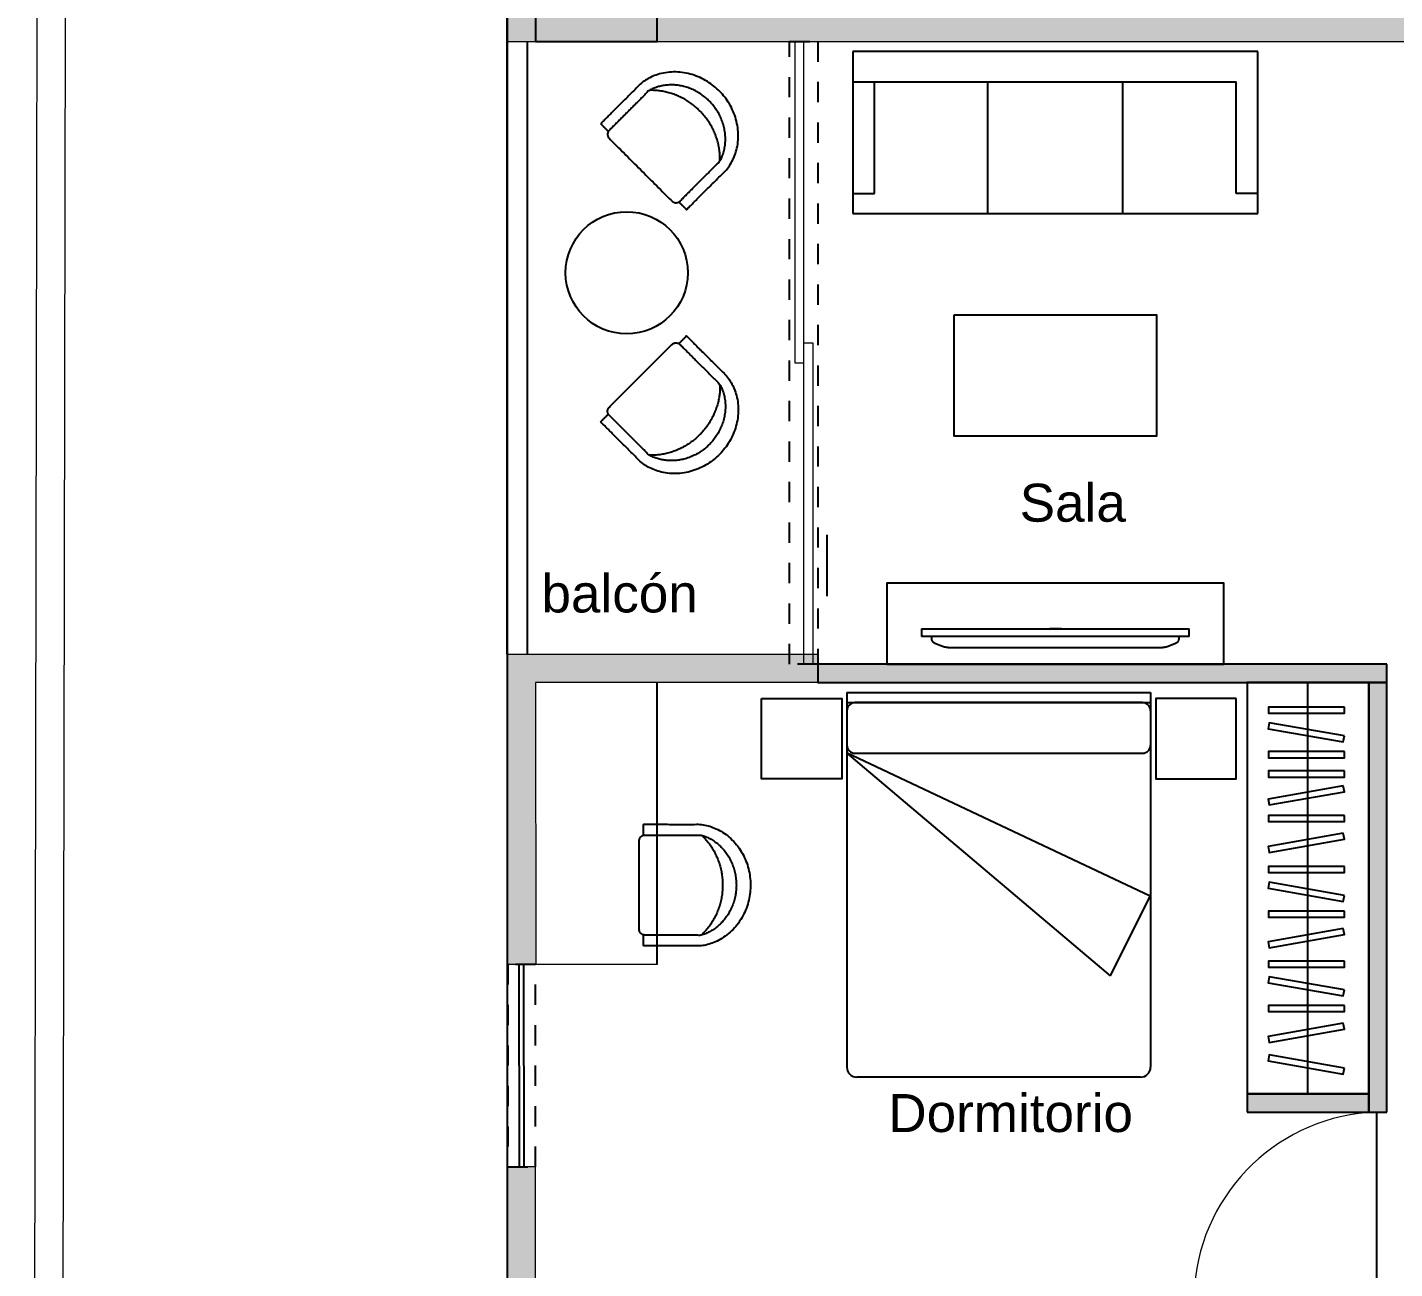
# Model space of a CAD drawing. Header units: metres. Extents: x -598 to 357, y -242 to 574.
# Drawn here: x -259.65 to -252.9, y 293.33 to 299.46 of the extents above; entities that cross this region are included whole.
import ezdxf

# ---------------------------------------------------------------- set-up
doc = ezdxf.new("R2010")
doc.units = ezdxf.units.M
doc.linetypes.add('xref_Nivel PB$0$xref_Nivel PB$0$HIDDEN2', pattern=[0.1875, 0.125, -0.0625])
doc.linetypes.add('xref_Nivel TIPICO$0$HIDDEN2', pattern=[0.1875, 0.125, -0.0625])
for name, color, linetype in [('APTOS_SPZ_MCH_N2 MUNI$0$DUCTOS', 1, 'Continuous'), ('APTOS_SPZ_MCH_N2 MUNI$0$Muebles', 1, 'Continuous'), ('Closet serchas', 9, 'Continuous'), ('MINUSV', 7, 'Continuous'), ('T-texto', 8, 'Continuous'), ('xref_Nivel PB$0$B-baranda', 2, 'Continuous'), ('xref_Nivel PB$0$D-dintel mamposteria', 1, 'Continuous'), ('xref_Nivel PB$0$V-vidrio', 1, 'Continuous'), ('xref_Nivel TIPICO$0$D-dintel mamposteria', 1, 'Continuous'), ('xref_Nivel TIPICO$0$H-hatch mamposteria', 8, 'Continuous'), ('xref_Nivel TIPICO$0$H-hatch tablayeso', 9, 'Continuous'), ('xref_Nivel TIPICO$0$M-muebles', 1, 'Continuous'), ('xref_Nivel TIPICO$0$M-muro tablayeso', 4, 'Continuous'), ('xref_Nivel TIPICO$0$V-ventana', 1, 'Continuous')]:
    doc.layers.add(name, color=color, linetype=linetype)
doc.layers.add('Muro Mamspoteria', color=5, linetype='Continuous', lineweight=9)
doc.layers.add('xref_Nivel TIPICO$0$P-puerta', color=1, linetype='Continuous', lineweight=18)
doc.styles.get("Standard").update_dxf_attribs({"font": 'arial.ttf'})

# ---------------------------------------------------------------- blocks, each defined once
blk = doc.blocks.new('columna')
at = {"true_color": 0x939598}
h = blk.add_hatch(color=252, dxfattribs=at)
h.dxf.hatch_style = 1
h.paths.add_polyline_path([(154.7475, 259.8959), (155.6475, 259.8959), (155.6475, 259.2959), (154.7475, 259.2959)])
at = {"color": 252, "true_color": 0x939598}
blk.add_lwpolyline([(154.7475, 259.8959), (155.6475, 259.8959), (155.6475, 259.2959), (154.7475, 259.2959), (154.7475, 259.8959)], dxfattribs=at)
blk = doc.blocks.new('*U290')
at = {"layer": 'xref_Nivel PB$0$D-dintel mamposteria', "linetype": 'xref_Nivel PB$0$xref_Nivel PB$0$HIDDEN2', "ltscale": 0.5}
blk.add_lwpolyline([(0.138, 0), (0, 0), (0, 1), (0.138, 1)], close=True, dxfattribs=at)
blk = doc.blocks.new('xref_Nivel TIPICO$0$Television_Panasonic_54quot_Plasma_Wall_Mounted_10523 - Television_Panasonic_54quot_Plasma_Wall_Mounted_10523-13820842-AMUEBLADAS N8 _18_34')
at = {"layer": 'xref_Nivel TIPICO$0$M-muebles'}
for p, q in [((-0.6604, 0.2423), (0.6604, 0.2423)), ((-0.6604, 0.2423), (-0.6604, 0.2042)), ((0.6604, 0.2042), (-0.6604, 0.2042)), ((-0.6096, 0.1941), (-0.6096, 0.2042)), ((-0.0293, 0.2439), (-0.0258, 0.2439)), ((-0.0293, 0.2439), (-0.0293, 0.2423)), ((-0.0281, 0.2439), (-0.0257, 0.2439)), ((-0.0281, 0.2439), (-0.0281, 0.2423)), ((-0.0258, 0.2439), (-0.0244, 0.2439)), ((-0.0258, 0.2439), (-0.0258, 0.2423)), ((-0.0258, 0.2439), (-0.0258, 0.2423)), ((-0.0257, 0.2439), (-0.024, 0.2439)), ((-0.0257, 0.2439), (-0.0257, 0.2423)), ((-0.0257, 0.2439), (-0.0257, 0.2423)), ((-0.0245, 0.2439), (-0.0245, 0.2423)), ((-0.0244, 0.2439), (-0.0233, 0.2439)), ((-0.0244, 0.2439), (-0.0244, 0.2423)), ((-0.024, 0.2439), (-0.0234, 0.2439)), ((-0.024, 0.2423), (-0.024, 0.2439)), ((-0.0237, 0.2439), (-0.0237, 0.2423)), ((-0.0234, 0.2439), (-0.0234, 0.2423)), ((-0.0233, 0.2439), (-0.0226, 0.2439)), ((-0.0233, 0.2439), (-0.0233, 0.2423)), ((-0.023, 0.2439), (-0.023, 0.2423)), ((-0.0226, 0.2439), (-0.0223, 0.2439)), ((-0.0226, 0.2439), (-0.0226, 0.2423)), ((-0.0223, 0.2439), (-0.0223, 0.2423)), ((-0.0211, 0.2439), (-0.0209, 0.2439)), ((-0.0211, 0.2439), (-0.0211, 0.2423)), ((-0.021, 0.2439), (-0.0204, 0.2439)), ((-0.021, 0.2439), (-0.021, 0.2423)), ((-0.0209, 0.2439), (-0.0203, 0.2439)), ((-0.0209, 0.2439), (-0.0209, 0.2423)), ((-0.0205, 0.2439), (-0.0205, 0.2423)), ((-0.0204, 0.2439), (-0.0194, 0.2439)), ((-0.0204, 0.2439), (-0.0204, 0.2423)), ((-0.0203, 0.2439), (-0.0195, 0.2439)), ((-0.0203, 0.2439), (-0.0203, 0.2423)), ((-0.0198, 0.2439), (-0.0198, 0.2423)), ((-0.0195, 0.2439), (-0.0185, 0.2439)), ((-0.0195, 0.2439), (-0.0195, 0.2423)), ((-0.0194, 0.2439), (-0.0179, 0.2439)), ((-0.0194, 0.2439), (-0.0194, 0.2423)), ((-0.0193, 0.2439), (-0.0186, 0.2439)), ((-0.0193, 0.2439), (-0.0193, 0.2423)), ((-0.0192, 0.2439), (-0.0192, 0.2423)), ((-0.0188, 0.2439), (-0.0188, 0.2423)), ((-0.0186, 0.2439), (-0.0174, 0.2439)), ((-0.0186, 0.2439), (-0.0186, 0.2423)), ((-0.0185, 0.2439), (-0.0164, 0.2439)), ((-0.0185, 0.2439), (-0.0185, 0.2423)), ((-0.0183, 0.2439), (-0.0183, 0.2423)), ((-0.018, 0.2439), (-0.018, 0.2423)), ((-0.0179, 0.2439), (-0.0165, 0.2439)), ((-0.0179, 0.2439), (-0.0179, 0.2423)), ((-0.0175, 0.2439), (-0.0175, 0.2423)), ((-0.0174, 0.2439), (-0.0166, 0.2439)), ((-0.0174, 0.2439), (-0.0174, 0.2423)), ((-0.0167, 0.2439), (-0.0167, 0.2423)), ((-0.0166, 0.2439), (-0.0164, 0.2439)), ((-0.0166, 0.2439), (-0.0166, 0.2423)), ((-0.0165, 0.2439), (-0.0157, 0.2439)), ((-0.0165, 0.2439), (-0.0165, 0.2423)), ((-0.0164, 0.2423), (-0.0164, 0.2439)), ((-0.0164, 0.2423), (-0.0164, 0.2439)), ((-0.0164, 0.2439), (-0.0164, 0.2423)), ((-0.0161, 0.2439), (-0.0161, 0.2423)), ((-0.0157, 0.2439), (-0.0153, 0.2439)), ((-0.0157, 0.2439), (-0.0157, 0.2423)), ((-0.0153, 0.2439), (-0.0152, 0.2439)), ((-0.0153, 0.2439), (-0.0153, 0.2423)), ((-0.0152, 0.2439), (-0.0152, 0.2439)), ((-0.0152, 0.2439), (-0.0149, 0.2439)), ((-0.0152, 0.2439), (-0.0152, 0.2423)), ((-0.0152, 0.2439), (-0.0152, 0.2423)), ((-0.0152, 0.2439), (-0.0152, 0.2423)), ((-0.0149, 0.2439), (-0.0149, 0.2423)), ((-0.0136, 0.2439), (-0.0125, 0.2439)), ((-0.0136, 0.2439), (-0.0136, 0.2423)), ((-0.0125, 0.2439), (-0.0103, 0.2439)), ((-0.0125, 0.2439), (-0.0125, 0.2423)), ((-0.0125, 0.2439), (-0.0125, 0.2423)), ((-0.0119, 0.2439), (-0.0119, 0.2423)), ((-0.0106, 0.2439), (-0.0106, 0.2423)), ((-0.0103, 0.2439), (-0.0092, 0.2439)), ((-0.0103, 0.2439), (-0.0103, 0.2423)), ((-0.0094, 0.2439), (-0.0094, 0.2423)), ((-0.0092, 0.2439), (-0.0085, 0.2439)), ((-0.0092, 0.2439), (-0.0092, 0.2423)), ((-0.0085, 0.2439), (-0.0081, 0.2439)), ((-0.0085, 0.2439), (-0.0085, 0.2423)), ((-0.0081, 0.2439), (-0.0081, 0.2439)), ((-0.0081, 0.2439), (-0.0081, 0.2423)), ((-0.0081, 0.2439), (-0.0081, 0.2423)), ((-0.0067, 0.2439), (-0.0065, 0.2439)), ((-0.0067, 0.2439), (-0.0067, 0.2423)), ((-0.0066, 0.2439), (-0.0061, 0.2439)), ((-0.0066, 0.2439), (-0.0066, 0.2423)), ((-0.0065, 0.2439), (-0.0059, 0.2439)), ((-0.0065, 0.2439), (-0.0065, 0.2423)), ((-0.0061, 0.2439), (-0.0051, 0.2439)), ((-0.0061, 0.2439), (-0.0061, 0.2423)), ((-0.0061, 0.2439), (-0.0061, 0.2423)), ((-0.0059, 0.2439), (-0.0051, 0.2439)), ((-0.0059, 0.2439), (-0.0059, 0.2423)), ((-0.0054, 0.2439), (-0.0054, 0.2423)), ((-0.0051, 0.2439), (-0.0041, 0.2439)), ((-0.0051, 0.2439), (-0.0035, 0.2439)), ((-0.0051, 0.2439), (-0.0051, 0.2423)), ((-0.0051, 0.2439), (-0.0051, 0.2423)), ((-0.005, 0.2439), (-0.0042, 0.2439)), ((-0.005, 0.2439), (-0.005, 0.2423)), ((-0.0049, 0.2439), (-0.0049, 0.2423)), ((-0.0044, 0.2439), (-0.0044, 0.2423)), ((-0.0042, 0.2439), (-0.003, 0.2439)), ((-0.0042, 0.2439), (-0.0042, 0.2423)), ((-0.0041, 0.2439), (-0.0021, 0.2439)), ((-0.0041, 0.2439), (-0.0041, 0.2423)), ((-0.0039, 0.2439), (-0.0039, 0.2423)), ((-0.0037, 0.2439), (-0.0037, 0.2423)), ((-0.0035, 0.2439), (-0.0021, 0.2439)), ((-0.0035, 0.2439), (-0.0035, 0.2423)), ((-0.0032, 0.2439), (-0.0032, 0.2423)), ((-0.003, 0.2439), (-0.0022, 0.2439)), ((-0.003, 0.2439), (-0.003, 0.2423)), ((-0.0024, 0.2439), (-0.0024, 0.2423)), ((-0.0022, 0.2439), (-0.0021, 0.2439)), ((-0.0022, 0.2439), (-0.0022, 0.2423)), ((-0.0021, 0.2439), (-0.0013, 0.2439)), ((-0.0021, 0.2423), (-0.0021, 0.2439)), ((-0.0021, 0.2423), (-0.0021, 0.2439)), ((-0.0021, 0.2439), (-0.0021, 0.2423)), ((-0.0021, 0.2439), (-0.0021, 0.2423)), ((-0.0018, 0.2439), (-0.0018, 0.2423)), ((-0.0013, 0.2439), (-0.0009, 0.2439)), ((-0.0013, 0.2439), (-0.0013, 0.2423)), ((-0.0009, 0.2439), (-0.0009, 0.2439)), ((-0.0009, 0.2439), (-0.0008, 0.2439)), ((-0.0009, 0.2439), (-0.0009, 0.2423)), ((-0.0009, 0.2439), (-0.0009, 0.2423)), ((-0.0009, 0.2439), (-0.0009, 0.2423)), ((-0.0008, 0.2439), (-0.0006, 0.2439)), ((-0.0008, 0.2439), (-0.0008, 0.2423)), ((-0.0006, 0.2439), (-0.0006, 0.2423)), ((0.0003, 0.2439), (0.0015, 0.2439)), ((0.0003, 0.2423), (0.0003, 0.2439)), ((0.0004, 0.2439), (0.0007, 0.2439)), ((0.0004, 0.2439), (0.0004, 0.2423)), ((0.0007, 0.2439), (0.0012, 0.2439)), ((0.0007, 0.2439), (0.0007, 0.2423)), ((0.0007, 0.2439), (0.0007, 0.2423)), ((0.0012, 0.2439), (0.002, 0.2439)), ((0.0012, 0.2439), (0.0012, 0.2423)), ((0.0012, 0.2439), (0.0012, 0.2423)), ((0.0015, 0.2439), (0.002, 0.2439)), ((0.0015, 0.2439), (0.0015, 0.2423)), ((0.0015, 0.2439), (0.0015, 0.2423)), ((0.0019, 0.2439), (0.0032, 0.2439)), ((0.0019, 0.2439), (0.0019, 0.2423)), ((0.002, 0.2439), (0.0033, 0.2439)), ((0.002, 0.2439), (0.003, 0.2439)), ((0.002, 0.2439), (0.002, 0.2423)), ((0.002, 0.2439), (0.002, 0.2423)), ((0.003, 0.2439), (0.0044, 0.2439)), ((0.003, 0.2439), (0.003, 0.2423)), ((0.0031, 0.2439), (0.0031, 0.2423)), ((0.0032, 0.2439), (0.0049, 0.2439)), ((0.0032, 0.2439), (0.0032, 0.2423)), ((0.0032, 0.2439), (0.0032, 0.2423)), ((0.0032, 0.2439), (0.0032, 0.2423)), ((0.0033, 0.2439), (0.0044, 0.2439)), ((0.0033, 0.2439), (0.0033, 0.2423)), ((0.0041, 0.2439), (0.0041, 0.2423)), ((0.0044, 0.2439), (0.0053, 0.2439)), ((0.0044, 0.2439), (0.0044, 0.2423)), ((0.0044, 0.2439), (0.0044, 0.2423)), ((0.0045, 0.2439), (0.0045, 0.2423)), ((0.0047, 0.2439), (0.0047, 0.2423)), ((0.0049, 0.2439), (0.0057, 0.2439)), ((0.0049, 0.2439), (0.0049, 0.2423)), ((0.0053, 0.2439), (0.0057, 0.2439)), ((0.0053, 0.2439), (0.0053, 0.2423)), ((0.0057, 0.2439), (0.006, 0.2439)), ((0.0057, 0.2439), (0.0057, 0.2423)), ((0.0057, 0.2439), (0.0057, 0.2423)), ((0.0057, 0.2439), (0.0057, 0.2423)), ((0.006, 0.2439), (0.006, 0.2423)), ((0.007, 0.2439), (0.008, 0.2439)), ((0.007, 0.2423), (0.007, 0.2439)), ((0.0079, 0.2439), (0.0079, 0.2423)), ((0.008, 0.2439), (0.0101, 0.2439)), ((0.008, 0.2439), (0.008, 0.2423)), ((0.0082, 0.2439), (0.0087, 0.2439)), ((0.0082, 0.2439), (0.0082, 0.2423)), ((0.0087, 0.2439), (0.0101, 0.2439)), ((0.0087, 0.2439), (0.0087, 0.2423)), ((0.0087, 0.2439), (0.0087, 0.2423)), ((0.0101, 0.2439), (0.0123, 0.2439)), ((0.0101, 0.2439), (0.0115, 0.2439)), ((0.0101, 0.2423), (0.0101, 0.2439)), ((0.0101, 0.2439), (0.0101, 0.2423)), ((0.0101, 0.2439), (0.0101, 0.2423)), ((0.0101, 0.2439), (0.0101, 0.2423)), ((0.0115, 0.2439), (0.012, 0.2439)), ((0.0115, 0.2439), (0.0115, 0.2423)), ((0.0115, 0.2439), (0.0115, 0.2423)), ((0.0117, 0.2439), (0.0117, 0.2423)), ((0.012, 0.2439), (0.012, 0.2423)), ((0.0123, 0.2439), (0.0132, 0.2439)), ((0.0123, 0.2439), (0.0123, 0.2423)), ((0.0128, 0.2439), (0.0128, 0.2423)), ((0.0132, 0.2439), (0.0132, 0.2423)), ((0.0145, 0.2439), (0.0157, 0.2439)), ((0.0145, 0.2439), (0.0145, 0.2423)), ((0.0157, 0.2439), (0.0178, 0.2439)), ((0.0157, 0.2439), (0.0157, 0.2423)), ((0.0157, 0.2439), (0.0157, 0.2423)), ((0.0162, 0.2439), (0.0162, 0.2423)), ((0.0175, 0.2439), (0.0175, 0.2423)), ((0.0178, 0.2439), (0.0189, 0.2439)), ((0.0178, 0.2439), (0.0178, 0.2423)), ((0.0188, 0.2439), (0.0188, 0.2423)), ((0.0189, 0.2439), (0.0197, 0.2439)), ((0.0189, 0.2439), (0.0189, 0.2423)), ((0.0197, 0.2439), (0.02, 0.2439)), ((0.0197, 0.2439), (0.0197, 0.2423)), ((0.02, 0.2439), (0.0201, 0.2439)), ((0.02, 0.2439), (0.02, 0.2423)), ((0.0201, 0.2439), (0.0201, 0.2423)), ((0.0217, 0.2439), (0.0229, 0.2439)), ((0.0217, 0.2439), (0.0229, 0.2439)), ((0.0217, 0.2439), (0.0217, 0.2423)), ((0.0217, 0.2439), (0.0217, 0.2423)), ((0.0229, 0.2439), (0.0229, 0.2423)), ((0.0229, 0.2439), (0.0229, 0.2423)), ((0.0243, 0.2439), (0.0247, 0.2439)), ((0.0243, 0.2439), (0.0243, 0.2423)), ((0.0247, 0.2439), (0.0258, 0.2439)), ((0.0247, 0.2439), (0.0247, 0.2423)), ((0.0252, 0.2439), (0.0252, 0.2423)), ((0.0255, 0.2439), (0.026, 0.2439)), ((0.0255, 0.2439), (0.0255, 0.2423)), ((0.0258, 0.2439), (0.0274, 0.2439)), ((0.0258, 0.2439), (0.0258, 0.2423)), ((0.026, 0.2439), (0.0273, 0.2439)), ((0.026, 0.2439), (0.026, 0.2423)), ((0.026, 0.2439), (0.026, 0.2423)), ((0.0273, 0.2439), (0.0285, 0.2439)), ((0.0273, 0.2439), (0.0273, 0.2423)), ((0.0274, 0.2439), (0.0292, 0.2439)), ((0.0274, 0.2439), (0.0274, 0.2423)), ((0.0274, 0.2439), (0.0274, 0.2423)), ((0.0274, 0.2439), (0.0274, 0.2423)), ((0.0283, 0.2439), (0.0283, 0.2423)), ((0.0285, 0.2439), (0.029, 0.2439)), ((0.0285, 0.2439), (0.0285, 0.2423)), ((0.0289, 0.2439), (0.0289, 0.2423)), ((0.029, 0.2439), (0.0302, 0.2439)), ((0.029, 0.2423), (0.029, 0.2439)), ((0.0292, 0.2439), (0.03, 0.2439)), ((0.0292, 0.2439), (0.0292, 0.2423)), ((0.0292, 0.2439), (0.0292, 0.2423)), ((0.03, 0.2439), (0.03, 0.2423)), ((0.0302, 0.2439), (0.0302, 0.2423)), ((0.6096, 0.2042), (0.6096, 0.1941)), ((0.6604, 0.2042), (0.6604, 0.2423)), ((-0.5652, 0.1582), (-0.5943, 0.1708)), ((-0.5297, 0.1508), (0.5297, 0.1508)), ((0.5943, 0.1708), (0.5652, 0.1582))]:
    blk.add_line(p, q, dxfattribs=at)
for points, knots in [([(-0.5943, 0.1708), (-0.5961, 0.1716), (-0.5996, 0.1736), (-0.6031, 0.177), (-0.6055, 0.1802), (-0.6075, 0.1836), (-0.6091, 0.1882), (-0.6096, 0.1922), (-0.6096, 0.1941)], [0, 0, 0, 0, 0.2, 0.4, 0.5, 0.6, 0.8, 1, 1, 1, 1]), ([(0.6096, 0.1941), (0.6096, 0.1922), (0.6091, 0.1882), (0.6075, 0.1836), (0.6055, 0.1802), (0.6031, 0.177), (0.5995, 0.1736), (0.5962, 0.1716), (0.5943, 0.1708)], [-1, -1, -1, -1, -0.8, -0.6, -0.5, -0.4, -0.2, 0, 0, 0, 0])]:
    blk.add_open_spline(points, degree=3, knots=knots, dxfattribs=at)
for points in [[(-0.5297, 0.1508), (-0.5358, 0.1508), (-0.548, 0.1521), (-0.5596, 0.1557), (-0.5652, 0.1582)], [(0.5652, 0.1582), (0.5595, 0.1557), (0.548, 0.1521), (0.5359, 0.1508), (0.5297, 0.1508)]]:
    blk.add_open_spline(points, degree=3, dxfattribs=at)
blk = doc.blocks.new('xref_Nivel TIPICO$0$SILLONES')
at = {"layer": 'xref_Nivel TIPICO$0$M-muebles'}
for p, q in [((-1.0524, 0.524), (-1.0524, -0.276)), ((0.9476, -0.276), (0.9476, 0.524)), ((-0.9458, -0.176), (-0.9458, 0.374)), ((-0.3858, -0.276), (-0.3858, 0.374)), ((0.2809, -0.276), (0.2809, 0.374)), ((0.8409, -0.176), (0.8409, 0.374)), ((-1.0524, -0.176), (-0.9458, -0.176)), ((0.9476, -0.176), (0.8409, -0.176)), ((-1.0524, -0.276), (0.9476, -0.276))]:
    blk.add_line(p, q, dxfattribs=at)
for points in [[(0.9476, 0.524), (-1.0524, 0.524)], [(-1.0458, 0.374), (0.8409, 0.374)]]:
    blk.add_lwpolyline(points, dxfattribs=at)
blk = doc.blocks.new('silla')
at = {"layer": 'APTOS_SPZ_MCH_N2 MUNI$0$Muebles'}
for points, weights, knots in [([(-124.698, 276.465), (-124.698, 276.4383), (-124.698, 276.4116), (-124.5567, 276.4116), (-124.4153, 276.4116), (-124.1708, 276.4416), (-124.1694, 276.7101), (-124.1681, 276.9786), (-124.4123, 277.0115), (-124.5552, 277.0115), (-124.698, 277.0115), (-124.698, 276.9851), (-124.698, 276.9586)], [1, 1, 1, 1, 1, 0.747428878724, 1, 0.747428878724, 1, 1, 1, 1, 1], [0, 0, 0, 1, 1, 2, 2, 3.453226, 3.453226, 4.906452, 4.906452, 5.906452, 5.906452, 6.906452, 6.906452, 6.906452]), ([(-124.4123, 276.4645), (-124.3069, 276.5613), (-124.3069, 276.7116), (-124.3069, 276.8619), (-124.4123, 276.9586), (-124.5521, 276.9586), (-124.6919, 276.9586), (-124.7033, 276.9586), (-124.7113, 276.9498), (-124.7194, 276.941), (-124.7194, 276.9286), (-124.7194, 276.7116), (-124.7194, 276.4945), (-124.7194, 276.4645), (-124.6919, 276.4645), (-124.5521, 276.4645), (-124.4123, 276.4645), (-124.2394, 276.516), (-124.2394, 276.7116), (-124.2394, 276.9072), (-124.4123, 276.9586)], [1, 0.906586410907, 1, 0.906586410907, 1, 1, 1, 0.923879532511, 1, 0.923879532511, 1, 1, 1, 0.707106781189, 1, 1, 1, 0.794674166831, 1, 0.794674166831, 1], [0, 0, 0, 0.871345, 0.871345, 1.74269, 1.74269, 2.74269, 2.74269, 3.528088, 3.528088, 4.313487, 4.313487, 5.313487, 5.313487, 6.884283, 6.884283, 7.884283, 7.884283, 9.188934, 9.188934, 10.493586, 10.493586, 10.493586])]:
    blk.add_rational_spline(points, weights, degree=2, knots=knots, dxfattribs=at)
blk = doc.blocks.new('*U268')
at = {"layer": 'xref_Nivel TIPICO$0$D-dintel mamposteria', "linetype": 'xref_Nivel TIPICO$0$HIDDEN2', "ltscale": 0.5}
blk.add_lwpolyline([(0.14, 0), (0, 0), (0, 3.0756), (0.14, 3.0756)], close=True, dxfattribs=at)
blk = doc.blocks.new('*U270')
at = {"layer": 'xref_Nivel TIPICO$0$H-hatch tablayeso', "transparency": 33554559}
h = blk.add_hatch(color=256, dxfattribs=at)
h.dxf.hatch_style = 1
h.paths.add_polyline_path([(0, 90), (0, 0), (2122.2, 0), (2122.2, 90)])
at = {"layer": 'xref_Nivel TIPICO$0$M-muro tablayeso'}
blk.add_lwpolyline([(2122.2, 0), (0, 0), (0, 90), (2122.2, 90), (2122.2, 0)], dxfattribs=at)
blk = doc.blocks.new('xref_Nivel TIPICO$0$P-90')
at = {"layer": 'Defpoints', "color": 8, "true_color": 0x808080}
blk.add_lwpolyline([(0, 0), (0.9, 0)], dxfattribs=at)
at = {"layer": 'xref_Nivel TIPICO$0$P-puerta'}
for p, q in [((0.0404, 0.9), (0, 0.9)), ((0, 0.9), (0, 0)), ((0.0404, 0), (0.0404, 0.9)), ((0, 0), (0.0404, 0))]:
    blk.add_line(p, q, dxfattribs=at)
at = {"layer": 'xref_Nivel TIPICO$0$P-puerta', "color": 8, "true_color": 0x808080}
blk.add_arc((-0.0344, -0.032), 0.935, 1.95991, 85.40688, dxfattribs=at)
blk = doc.blocks.new('*U168')
at = {"layer": 'xref_Nivel TIPICO$0$H-hatch tablayeso', "transparency": 33554559}
h = blk.add_hatch(color=256, dxfattribs=at)
h.dxf.hatch_style = 1
h.paths.add_polyline_path([(0, 90), (0, 0), (600, 0), (600, 90)])
at = {"layer": 'xref_Nivel TIPICO$0$M-muro tablayeso'}
blk.add_lwpolyline([(600, 0), (0, 0), (0, 90), (600, 90), (600, 0)], dxfattribs=at)
blk = doc.blocks.new('*U292')
at = {"layer": 'xref_Nivel TIPICO$0$H-hatch tablayeso', "transparency": 33554559}
h = blk.add_hatch(color=256, dxfattribs=at)
h.dxf.hatch_style = 1
h.paths.add_polyline_path([(0, 90), (0, 0), (2810.3, 0), (2810.3, 90)])
at = {"layer": 'xref_Nivel TIPICO$0$M-muro tablayeso'}
blk.add_lwpolyline([(2810.3, 0), (0, 0), (0, 90), (2810.3, 90), (2810.3, 0)], dxfattribs=at)
blk = doc.blocks.new('xref_Nivel TIPICO$0$CAMA QUEEN')
at = {"layer": 'Defpoints', "color": 9, "linetype": 'Continuous'}
blk.add_line((-0.75, 1.95), (0.75, 1.95), dxfattribs=at)
at = {"layer": 'xref_Nivel TIPICO$0$M-muebles', "linetype": 'Continuous'}
for p, q in [((-0.75, 1.9), (-0.75, 0.05)), ((-0.75, 1.9), (0.75, 1.9)), ((0.75, 1.9), (0.75, 0.05)), ((-0.75, 1.85), (0.75, 1.85)), ((-0.7512, 1.6037), (0.7486, 0.8951)), ((-0.75, 1.6), (0.55, 0.5)), ((-0.71, 1.6), (0.71, 1.6)), ((0.7, 0), (-0.7, 0))]:
    blk.add_line(p, q, dxfattribs=at)
at = {"layer": 'xref_Nivel TIPICO$0$M-muebles'}
for p, q in [((0.71, 1.85), (-0.71, 1.85)), ((-0.75, 1.81), (-0.75, 1.64)), ((0.75, 1.81), (0.75, 1.64))]:
    blk.add_line(p, q, dxfattribs=at)
at = {"layer": 'xref_Nivel TIPICO$0$M-muebles', "linetype": 'Continuous'}
blk.add_lwpolyline([(0.75, 0.9), (0.55, 0.5)], dxfattribs=at)
at = {"layer": 'xref_Nivel TIPICO$0$M-muebles'}
for centre, start, end in [((-0.71, 1.81), 90, 180), ((0.71, 1.81), 0, 90), ((-0.71, 1.64), 180, 270), ((0.71, 1.64), 270, 0)]:
    blk.add_arc(centre, 0.04, start, end, dxfattribs=at)
at = {"layer": 'xref_Nivel TIPICO$0$M-muebles', "linetype": 'Continuous'}
for centre, start, end in [((-0.7, 0.05), 180, 270), ((0.7, 0.05), 270, 0)]:
    blk.add_arc(centre, 0.05, start, end, dxfattribs=at)
blk = doc.blocks.new('xref_Nivel TIPICO$0$M_Mesa-Mesita de noche - 0457 x 0457 x 0610mm-696926-Piso 02')
at = {"layer": 'xref_Nivel TIPICO$0$M-muebles'}
blk.add_lwpolyline([(0.0337, 0.427), (0.4307, 0.427), (0.4307, 0.03), (0.0337, 0.03)], close=True, dxfattribs=at)

msp = doc.modelspace()

# ---------------------------------------------------------------- hatches: boundary and pattern name
at = {"layer": 'xref_Nivel TIPICO$0$H-hatch mamposteria', "transparency": 33554585}
h = msp.add_hatch(color=256, dxfattribs=at)
h.dxf.hatch_style = 1
h.paths.add_polyline_path([(-243.8209, 300.2734), (-243.6809, 300.2734), (-243.6809, 301.9595), (-243.8209, 301.9595)], flags=17)
h.paths.add_polyline_path([(-242.6778, 304.9192), (-242.6788, 307.7945), (-242.8188, 307.7945), (-242.8178, 304.9192)])
h.paths.add_polyline_path([(-243.7788, 291.8835), (-243.7788, 291.6835), (-244.0782, 291.6827), (-244.0782, 291.713), (-244.0982, 291.7139), (-244.0603, 291.8827)], flags=17)
h.paths.add_polyline_path([(-251.5387, 299.3945), (-251.5387, 299.5345), (-256.5387, 299.5345), (-256.5387, 299.3945)], flags=17)
h.paths.add_polyline_path([(-250.6387, 299.5345), (-250.6387, 299.3945), (-249.5787, 299.3945), (-249.5787, 295.7822), (-249.4387, 295.7822), (-249.4387, 300.2945), (-249.5787, 300.2945), (-249.5787, 299.5345)], flags=17)
h.paths.add_polyline_path([(-257.2787, 303.2953), (-257.1387, 303.2953), (-257.1387, 302.6101), (-257.2787, 302.6101)])
h.paths.add_polyline_path([(-257.1387, 303.8953), (-257.2787, 303.8953), (-257.2787, 308.8345), (-256.5387, 308.8345), (-256.5387, 308.6945), (-257.1387, 308.6945)])
h.paths.add_polyline_path([(-248.4448, 308.3045), (-248.4448, 308.4445), (-243.8788, 308.4445), (-243.8788, 308.3045)], flags=17)
h.paths.add_polyline_path([(-254.1337, 308.6945), (-254.1337, 308.8345), (-253.6587, 308.8345), (-253.6587, 308.6945)])
h.paths.add_polyline_path([(-257.2787, 300.2945), (-257.1387, 300.2945), (-257.1387, 299.3945), (-257.2787, 299.3945)])
h.paths.add_polyline_path([(-257.1387, 285.3959), (-257.2787, 285.3959), (-257.2787, 286.9289), (-256.0637, 286.9289), (-256.0637, 286.7889), (-257.1387, 286.7889)])
h.paths.add_polyline_path([(-257.1387, 280.3422), (-257.2787, 280.3422), (-257.2787, 282.4959), (-257.1387, 282.4959)])
h.paths.add_polyline_path([(-251.5387, 279.1284), (-251.6787, 279.1284), (-251.6787, 278.0199), (-253.0387, 278.0199), (-253.0387, 277.8799), (-251.6787, 277.8799), (-251.6787, 276.4718), (-251.1587, 276.4718), (-251.1587, 276.6118), (-251.5387, 276.6118)])
h.paths.add_polyline_path([(-247.1472, 288.8545), (-247.1472, 288.7145), (-249.4387, 288.7145), (-249.4387, 276.4718), (-249.9587, 276.4718), (-249.9587, 276.6118), (-249.5787, 276.6118), (-249.5787, 288.8545)])
h.paths.add_polyline_path([(-256.5387, 278.0199), (-256.5387, 277.8799), (-257.2787, 277.8799), (-257.2787, 279.3422), (-257.1387, 279.3422), (-257.1387, 278.0199)])
h.paths.add_polyline_path([(-257.2787, 284.3959), (-257.2777, 283.4959), (-257.1377, 283.4959), (-257.1387, 284.3959)])
h.paths.add_polyline_path([(-257.1387, 293.8359), (-257.2787, 293.8359), (-257.2787, 292.6835), (-257.1387, 292.6835)], flags=17)
h.paths.add_polyline_path([(-257.2787, 296.3689), (-255.745, 296.3689), (-255.745, 296.2289), (-257.1387, 296.2289), (-257.1377, 294.8359), (-257.2777, 294.8359)])
edge = h.paths.add_edge_path()
edge.add_line((-242.6783, 304.3505), (-242.8188, 304.3505))
edge.add_line((-242.8188, 304.3505), (-242.8188, 303.9995))
edge.add_line((-242.8188, 303.9995), (-244.4817, 303.9995))
edge.add_line((-244.4817, 303.9995), (-244.4817, 303.8595))
edge.add_line((-244.4817, 303.8595), (-242.6788, 303.8595))
edge.add_line((-242.6788, 303.8595), (-242.6788, 304.3505))
edge.add_line((-257.2777, 284.3959), (-257.1377, 284.3959))
edge.add_line((-242.6788, 290.9835), (-242.6788, 289.234))
edge.add_line((-242.6788, 289.234), (-245.489, 289.234))
edge.add_line((-247.6472, 289.8545), (-247.7872, 289.8545))
edge.add_line((-248.4448, 308.3065), (-248.4448, 308.4465))
edge.add_line((-243.4387, 277.32), (-243.4387, 277.46))
edge.add_line((-242.8191, 280.6731), (-242.6811, 280.6731))
edge.add_line((-242.8191, 281.2731), (-242.6815, 281.2731))
edge.add_line((-244.8918, 293.734), (-245.489, 293.734))
edge.add_line((-245.489, 293.734), (-245.489, 296.094))
edge.add_line((-245.489, 296.094), (-247.7872, 296.094))
edge.add_line((-247.7872, 296.094), (-247.7872, 296.334))
edge.add_line((-245.0642, 291.6835), (-245.0642, 291.7139))
edge.add_line((-245.0642, 291.7139), (-245.0462, 291.7139))
edge.add_line((-245.0462, 291.7139), (-245.0823, 291.8835))
edge.add_line((-243.8128, 293.934), (-242.8864, 293.934))
edge.add_line((-242.8864, 293.934), (-242.8864, 296.034))
edge.add_line((-242.8864, 296.034), (-245.289, 296.034))
edge.add_line((-245.289, 296.034), (-245.289, 293.934))
edge.add_line((-245.289, 293.934), (-244.8737, 293.934))
edge.add_line((-247.7872, 296.334), (-247.6472, 296.334))
edge.add_line((-247.6472, 296.334), (-247.6472, 296.234))
edge.add_line((-247.6472, 296.234), (-242.6788, 296.234))
edge.add_line((-242.6788, 296.234), (-242.6788, 293.734))
edge.add_line((-242.6788, 293.734), (-243.795, 293.734))
edge.add_line((-243.4387, 277.32), (-243.4387, 277.46))
edge.add_line((-243.4387, 277.46), (-242.8191, 277.46))
edge.add_line((-242.8191, 277.46), (-242.8191, 280.6731))
edge.add_line((-242.6811, 280.6731), (-242.6791, 277.32))
edge.add_line((-242.682, 281.2731), (-242.682, 282.1439))
edge.add_line((-242.682, 282.1439), (-242.8191, 282.1439))
edge.add_line((-242.6791, 277.32), (-243.4387, 277.32))
edge.add_line((-242.8191, 282.1439), (-242.8191, 281.2731))
edge.add_line((-242.6864, 290.9835), (-242.8864, 290.9835))
edge.add_line((-247.6472, 289.8545), (-247.6472, 291.1267))
edge.add_line((-247.6472, 291.1267), (-245.489, 291.1267))
edge.add_line((-245.489, 291.1267), (-245.489, 289.234))
edge.add_line((-245.489, 291.2667), (-247.7872, 291.2667))
edge.add_line((-247.7872, 291.2667), (-247.7872, 289.8545))
edge.add_line((-245.0823, 291.8835), (-245.489, 291.8835))
edge.add_line((-245.489, 291.8835), (-245.489, 291.2667))
edge.add_line((-245.289, 291.6835), (-245.0642, 291.6835))
edge.add_line((-242.8864, 290.9835), (-242.8864, 289.434))
edge.add_line((-242.8864, 289.434), (-245.289, 289.434))
edge.add_line((-245.289, 289.434), (-245.289, 291.6835))
h.paths.add_polyline_path([(-252.5387, 308.6945), (-252.5387, 308.8345), (-253.0587, 308.8345), (-253.0587, 308.6945)])
h.paths.add_polyline_path([(-251.5387, 308.8345), (-251.5387, 308.6945), (-249.5787, 308.6945), (-249.5787, 301.2945), (-249.4387, 301.2945), (-249.4387, 308.3045), (-249.0448, 308.3045), (-249.0448, 308.4445), (-249.4387, 308.4445), (-249.4387, 308.8345)])
h.paths.add_polyline_path([(-257.2775, 290.9835), (-257.1376, 290.9835), (-257.1364, 291.8835), (-257.2764, 291.8835)], flags=17)
h.paths.add_polyline_path([(-257.2785, 290.0945), (-249.5787, 290.0945), (-249.5787, 294.7822), (-249.4387, 294.7822), (-249.4387, 289.8545), (-249.5787, 289.8545), (-249.5787, 289.9545), (-257.2787, 289.9545)])
h.paths.add_polyline_path([(-249.4404, 282.4704), (-249.4387, 282.3304), (-242.6825, 282.3304), (-242.6825, 282.9439), (-242.6825, 282.9439), (-242.6834, 284.3959), (-242.8191, 284.3959), (-242.8208, 282.4704)], flags=16)
h.paths.add_polyline_path([(-247.7872, 302.3005), (-248.3387, 302.3026), (-248.3387, 302.1626), (-247.7872, 302.1605), (-247.7872, 297.334), (-247.6472, 297.334), (-247.6472, 300.9909), (-244.7209, 300.9909), (-244.7209, 301.1309), (-247.6472, 301.1309), (-247.6472, 305.3015), (-246.8109, 305.3015), (-246.8109, 305.4415), (-248.3387, 305.4415), (-248.3387, 305.3015), (-247.7872, 305.3015)], flags=17)

# ---------------------------------------------------------------- linework, layer by layer
at = {"layer": 'APTOS_SPZ_MCH_N2 MUNI$0$DUCTOS'}
msp.add_lwpolyline([(-249.4387, 282.3303), (-242.6791, 282.3304), (-242.681, 283.7395), (-242.1853, 283.7398), (-242.1834, 289.4277), (-242.6788, 289.4277), (-242.6788, 291.8773), (-243.0788, 291.8773), (-243.0788, 293.7277), (-242.6788, 293.7277), (-242.6788, 308.6882), (-243.8788, 308.6882), (-243.8788, 308.4382), (-249.4387, 308.4382), (-249.4387, 308.8282), (-257.2787, 308.8282), (-257.2787, 276.4656), (-249.4387, 276.4656), (-249.4387, 282.3304)], dxfattribs=at)
at = {"layer": 'APTOS_SPZ_MCH_N2 MUNI$0$Muebles'}
msp.add_lwpolyline([(-255.0724, 298.0445), (-254.0724, 298.0445), (-254.0724, 297.4445), (-255.0724, 297.4445), (-255.0724, 298.0445)], dxfattribs=at)
msp.add_circle((-256.6887, 298.2521), 0.3017, dxfattribs=at)
at = {"layer": 'Closet serchas', "color": 253}
msp.add_line((-253.3259, 294.1967), (-253.3259, 296.2289), dxfattribs=at)
msp.add_lwpolyline([(-253.6247, 294.1967), (-253.0247, 294.1967), (-253.0247, 296.2289), (-253.6247, 296.2289)], close=True, dxfattribs=at)
at = {"layer": 'Closet serchas', "color": 253, "flags": 128}
for points in [[(-253.1437, 296.1071), (-253.5189, 296.1071), (-253.5189, 296.0771), (-253.1437, 296.0771)], [(-253.1448, 295.9641), (-253.5155, 296.0295), (-253.5207, 295.9999), (-253.1501, 295.9346)], [(-253.1437, 295.8869), (-253.5189, 295.8869), (-253.5189, 295.8569), (-253.1437, 295.8569)], [(-253.1437, 295.7915), (-253.5189, 295.7915), (-253.5189, 295.7615), (-253.1437, 295.7615)], [(-253.1501, 295.7183), (-253.5207, 295.6529), (-253.5155, 295.6234), (-253.1448, 295.6887)], [(-253.1437, 295.5713), (-253.5189, 295.5713), (-253.5189, 295.5413), (-253.1437, 295.5413)], [(-253.1501, 295.4843), (-253.5207, 295.419), (-253.5155, 295.3894), (-253.1448, 295.4548)], [(-253.1437, 295.3198), (-253.5189, 295.3198), (-253.5189, 295.2898), (-253.1437, 295.2898)], [(-253.1448, 295.1768), (-253.5155, 295.2422), (-253.5207, 295.2126), (-253.1501, 295.1473)], [(-253.1437, 295.0996), (-253.5189, 295.0996), (-253.5189, 295.0696), (-253.1437, 295.0696)], [(-253.1501, 295.0127), (-253.5207, 294.9473), (-253.5155, 294.9178), (-253.1448, 294.9831)], [(-253.1437, 294.8527), (-253.5189, 294.8527), (-253.5189, 294.8227), (-253.1437, 294.8227)], [(-253.1448, 294.7097), (-253.5155, 294.7751), (-253.5207, 294.7455), (-253.1501, 294.6802)], [(-253.1437, 294.6325), (-253.5189, 294.6325), (-253.5189, 294.6025), (-253.1437, 294.6025)], [(-253.1501, 294.5456), (-253.5207, 294.4802), (-253.5155, 294.4507), (-253.1448, 294.5161)], [(-253.1448, 294.3237), (-253.5155, 294.389), (-253.5207, 294.3595), (-253.1501, 294.2942)]]:
    msp.add_lwpolyline(points, close=True, dxfattribs=at)
at = {"layer": 'Muro Mamspoteria', "lineweight": 0}
for p, q in [((-257.1387, 300.2945), (-257.1387, 299.3945)), ((-257.2787, 299.3945), (-257.1387, 299.3945)), ((-256.5387, 299.3945), (-249.5787, 299.3945)), ((-257.2777, 294.8359), (-257.2787, 296.3689)), ((-257.2787, 296.3689), (-255.745, 296.3689)), ((-255.745, 296.3689), (-255.745, 296.2289)), ((-257.1387, 296.2289), (-257.1377, 294.8359)), ((-255.745, 296.2289), (-257.1387, 296.2289)), ((-256.5387, 294.8359), (-257.2777, 294.8359)), ((-257.2787, 293.8359), (-257.2787, 292.6835)), ((-257.1387, 293.8359), (-257.2787, 293.8359)), ((-257.1387, 292.6835), (-257.1387, 293.8359))]:
    msp.add_line(p, q, dxfattribs=at)
for points in [[(-239.6882, 273.7126), (-239.5792, 315.2431), (-246.7404, 315.2017), (-249.427, 315.2093), (-249.6598, 315.2283), (-250.0107, 315.2359), (-254.7573, 315.2404), (-257.5183, 315.2493), (-259.5739, 315.2431), (-259.6486, 273.7212), (-239.6882, 273.7126)], [(-256.5387, 299.5345), (-256.5387, 299.3945)]]:
    msp.add_lwpolyline(points, dxfattribs=at)
msp.add_lwpolyline([(-239.8279, 273.8527), (-239.7196, 315.1023), (-246.7402, 315.0617), (-249.4329, 315.0694), (-249.667, 315.0884), (-250.0123, 315.0959), (-254.7576, 315.1004), (-257.5183, 315.1093), (-259.4341, 315.1036), (-259.5084, 273.8612)], close=True, dxfattribs=at)
at = {"layer": 'xref_Nivel PB$0$B-baranda'}
for points in [[(-257.2787, 296.3689), (-257.2787, 303.2953)], [(-257.1787, 296.3689), (-257.1787, 299.3945)]]:
    msp.add_lwpolyline(points, dxfattribs=at)
at = {"layer": 'xref_Nivel PB$0$V-vidrio'}
for points in [[(-257.2209, 294.8359), (-257.2196, 293.8359)], [(-257.1957, 293.8359), (-257.197, 294.8359)]]:
    msp.add_lwpolyline(points, dxfattribs=at)
at = {"layer": 'xref_Nivel TIPICO$0$M-muebles'}
msp.add_lwpolyline([(-253.7409, 296.3189), (-253.7409, 296.7189), (-255.4039, 296.7189), (-255.4039, 296.3189)], close=True, dxfattribs=at)
msp.add_lwpolyline([(-256.5387, 294.8359), (-256.5387, 296.2289)], dxfattribs=at)
at = {"layer": 'xref_Nivel TIPICO$0$P-puerta'}
for points in [[(-255.8592, 299.3945), (-255.8592, 297.8067), (-255.8142, 297.8067)], [(-255.8142, 297.9067), (-255.7692, 297.9067), (-255.7692, 296.3189), (-255.8142, 296.3189), (-255.8142, 299.3945)]]:
    msp.add_lwpolyline(points, dxfattribs=at)
at = {"layer": 'xref_Nivel TIPICO$0$V-ventana'}
msp.add_lwpolyline([(-255.7, 296.9584), (-255.7, 296.6543)], dxfattribs=at)

# ---------------------------------------------------------------- block references
at = {"rotation": 45.00000000000455}
msp.add_blockref('silla', (27.234, 191.2863), dxfattribs=at)
at = {"xscale": -1}
for p, rotation in [((27.234, 405.2179), 134.9999999999955), ((-131.4989, 571.7548), 179.9152457539981)]:
    msp.add_blockref('silla', p, dxfattribs=dict(at, rotation=rotation))
at = {"layer": 'MINUSV', "xscale": -1, "rotation": 270}
msp.add_blockref('columna', (-516.4346, 144.647), dxfattribs=at)
at = {"layer": 'Muro Mamspoteria', "lineweight": 0, "rotation": 180}
msp.add_blockref('*U268', (-255.745, 299.3945), dxfattribs=at)
at = {"layer": 'xref_Nivel PB$0$D-dintel mamposteria', "xscale": -1, "rotation": 180}
msp.add_blockref('*U290', (-257.2767, 294.8359), dxfattribs=at)
at = {"layer": 'xref_Nivel TIPICO$0$M-muebles'}
for name, p in [('xref_Nivel TIPICO$0$SILLONES', (-254.52, 298.8205)), ('xref_Nivel TIPICO$0$Television_Panasonic_54quot_Plasma_Wall_Mounted_10523 - Television_Panasonic_54quot_Plasma_Wall_Mounted_10523-13820842-AMUEBLADAS N8 _18_34', (-254.5724, 296.2507)), ('xref_Nivel TIPICO$0$CAMA QUEEN', (-254.8517, 294.2789)), ('xref_Nivel TIPICO$0$M_Mesa-Mesita de noche - 0457 x 0457 x 0610mm-696926-Piso 02', (-256.0574, 295.7219))]:
    msp.add_blockref(name, p, dxfattribs=at)
at = {"layer": 'xref_Nivel TIPICO$0$M-muebles', "xscale": -1}
msp.add_blockref('xref_Nivel TIPICO$0$M_Mesa-Mesita de noche - 0457 x 0457 x 0610mm-696926-Piso 02', (-253.646, 295.7219), dxfattribs=at)
at = {"layer": 'xref_Nivel TIPICO$0$M-muro tablayeso', "xscale": -0.001, "yscale": 0.001, "zscale": 0.001}
for name, p, rotation in [('*U292', (-255.745, 296.3189), 180), ('*U270', (-252.9347, 296.2289), 90)]:
    msp.add_blockref(name, p, dxfattribs=dict(at, rotation=rotation))
msp.add_blockref('*U168', (-253.0247, 294.1067), dxfattribs=at)
at = {"layer": 'xref_Nivel TIPICO$0$P-puerta', "rotation": 90.00000000000081}
msp.add_blockref('xref_Nivel TIPICO$0$P-90', (-252.9847, 293.2067), dxfattribs=at)

# ---------------------------------------------------------------- texts
at = {"layer": 'T-texto', "char_height": 0.1875}
for s, insert, attachment_point in [('Sala', (-254.7482, 297.0201), 7), ('balcón', (-257.1097, 296.7618), 1), ('Dormitorio', (-255.3968, 294.0052), 7)]:
    msp.add_mtext_dynamic_manual_height_columns(s, width=0.126065, gutter_width=0.9375, heights=[0], dxfattribs=dict(at, insert=insert, attachment_point=attachment_point))

doc.saveas('drawing.dxf')
